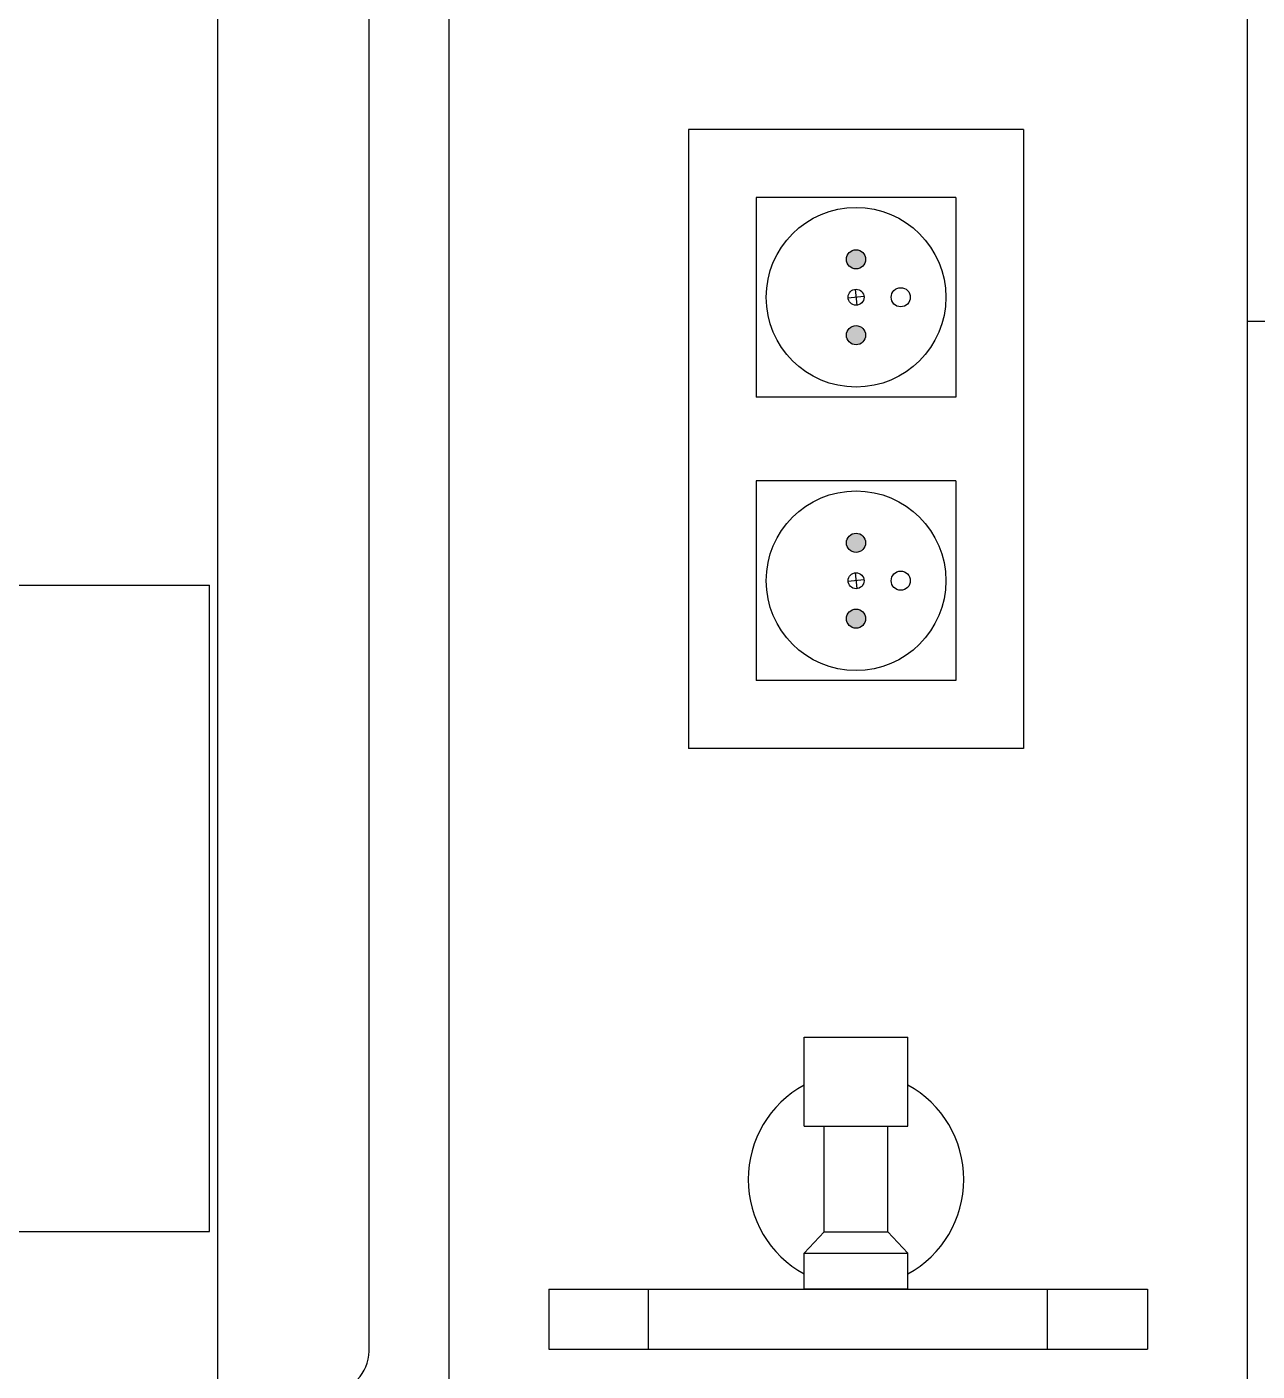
# Model space of a CAD drawing. Header units: millimetres. Extents: x 976 to 9349, y -1578 to 2211.
# Drawn here: x 3368.86 to 3399.69, y 1259.42 to 1293.09 of the extents above; entities that cross this region are included whole.
import ezdxf

# ---------------------------------------------------------------- set-up
doc = ezdxf.new("R2010")
doc.units = ezdxf.units.MM
for name, color, linetype in [('Elektryka - obudowy', 174, 'Continuous'), ('Meble', 42, 'Continuous'), ('Meble wnętrze', 52, 'Continuous'), ('Płytki', 254, 'Continuous'), ('Urządzenia', 183, 'Continuous')]:
    doc.layers.add(name, color=color, linetype=linetype)

# ---------------------------------------------------------------- blocks, each defined once
blk = doc.blocks.new('Z$W@#12717')
for p, q in [((85.3, 254.2), (85.3, 0)), ((65.3, 180), (65.3, 0)), ((67.8, 95.75), (82.8, 95.75)), ((67.8, 95.75), (67.8, 94.25)), ((70.3, 94.25), (70.3, 95.75)), ((80.3, 94.25), (80.3, 95.75)), ((82.8, 95.75), (82.8, 94.25)), ((67.8, 94.25), (82.8, 94.25))]:
    blk.add_line(p, q)
blk = doc.blocks.new('Z$W@#30485')
for p, q in [((0, 134.2), (0, 0)), ((0, 0), (79, 0))]:
    blk.add_line(p, q)
blk = doc.blocks.new('Z$W@#27168')
for p, q in [((59.6, 3), (59.6, 85)), ((35.8, 22.191), (55.6, 22.191)), ((55.6, 6), (55.6, 22.191)), ((4, 6), (55.6, 6))]:
    blk.add_line(p, q)
for centre, radius, start, end in [((29.8, 48), 24, 73.4022, 6.4916), ((58.6, 3), 1, 270, 0)]:
    blk.add_arc(centre, radius, start, end)
blk = doc.blocks.new('Z$W@#823')
for p, q in [((1.4, 6.302), (4, 6.302)), ((1.4, 4.072), (1.4, 6.302)), ((4, 4.072), (4, 6.302)), ((1.4, 4.072), (4, 4.072)), ((1.9, 1.43), (1.9, 4.072)), ((3.5, 1.43), (3.5, 4.072)), ((1.4, 0.897), (1.9, 1.43)), ((1.9, 1.43), (3.5, 1.43)), ((4, 0.897), (3.5, 1.43)), ((1.4, 0), (1.4, 0.897)), ((1.4, 0.897), (4, 0.897)), ((4, 0), (4, 0.897)), ((1.4, 0), (4, 0))]:
    blk.add_line(p, q)
for start, end in [(118.7822, 241.2178), (298.7822, 61.2178)]:
    blk.add_arc((2.7, 2.739), 2.7, start, end)
blk = doc.blocks.new('Z$W@#29424')
h = blk.add_hatch(color=256)
h.paths.add_polyline_path([(1.54, 2.25, 1), (1.06, 2.25, 1)])
h.paths.add_polyline_path([(3.44, 2.25, 1), (2.96, 2.25, 1)])
for centre, radius in [((2.25, 2.25), 2.25), ((2.25, 3.37), 0.24), ((1.3, 2.25), 0.24), ((3.2, 2.25), 0.24)]:
    blk.add_circle(centre, radius)
blk = doc.blocks.new('Z$W@#2313')
for p, q in [((0, 8.4), (15.5, 8.4)), ((0, 8.4), (0, 0)), ((15.5, 8.4), (15.5, 0)), ((1.7, 6.7), (1.7, 1.7)), ((1.7, 6.7), (6.7, 6.7)), ((6.7, 6.7), (6.7, 1.7)), ((8.8, 6.7), (8.8, 1.7)), ((8.8, 6.7), (13.8, 6.7)), ((13.8, 6.7), (13.8, 1.7)), ((4.181, 4.399), (4.219, 4.001)), ((11.281, 4.399), (11.319, 4.001)), ((4.001, 4.181), (4.399, 4.219)), ((11.101, 4.181), (11.499, 4.219)), ((1.7, 1.7), (6.7, 1.7)), ((8.8, 1.7), (13.8, 1.7)), ((0, 0), (15.5, 0))]:
    blk.add_line(p, q)
for centre in [(4.2, 4.2), (11.3, 4.2)]:
    blk.add_circle(centre, 0.2)
for p in [(1.95, 1.95), (9.05, 1.95)]:
    blk.add_blockref('Z$W@#29424', p)

msp = doc.modelspace()

# ---------------------------------------------------------------- linework, layer by layer
at = {"layer": 'Płytki'}
msp.add_line((3373.639, 1420.921), (3373.639, 1165.221), dxfattribs=at)

# ---------------------------------------------------------------- block references
at = {"layer": 'Elektryka - obudowy', "rotation": -90.00000000000001}
msp.add_blockref('Z$W@#2313', (3385.439, 1290.521), dxfattribs=at)
at = {"layer": 'Meble'}
for name, p in [('Z$W@#12717', (3314.139, 1165.721)), ('Z$W@#30485', (3399.439, 1285.721))]:
    msp.add_blockref(name, p, dxfattribs=at)
at = {"layer": 'Meble wnętrze'}
msp.add_blockref('Z$W@#823', (3386.939, 1261.483), dxfattribs=at)
at = {"layer": 'Urządzenia'}
msp.add_blockref('Z$W@#27168', (3317.839, 1256.921), dxfattribs=at)

doc.saveas('drawing.dxf')
